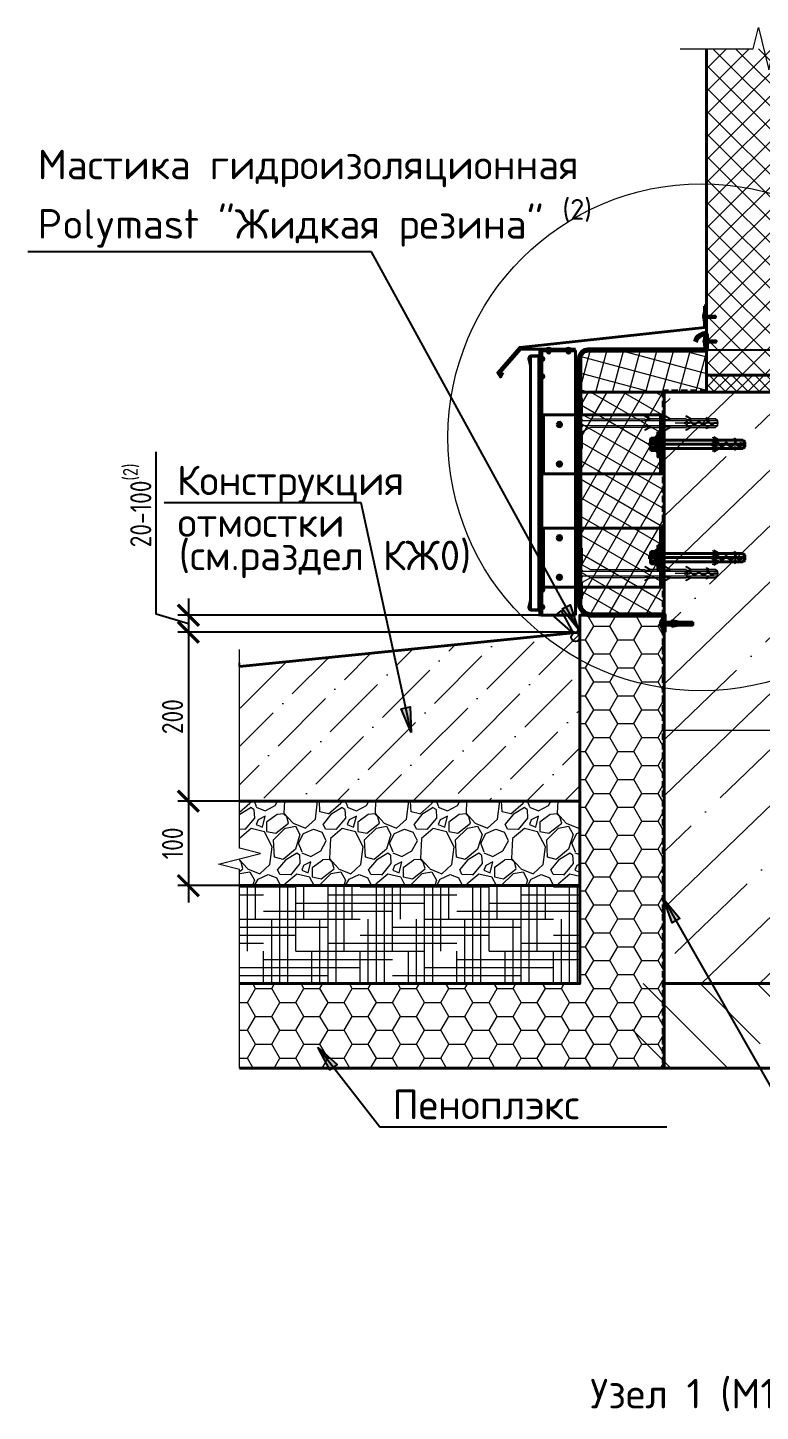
# Model space of a CAD drawing. Header units: millimetres. Extents: x -3689 to 2955806, y -724709 to -635850.
# Drawn here: x 2944781 to 2945648, y -714308 to -712671 of the extents above; entities that cross this region are included whole.
import ezdxf

# ---------------------------------------------------------------- set-up
doc = ezdxf.new("R2010")
doc.units = ezdxf.units.MM
doc.set_wipeout_variables(frame=1)
doc.header["$PDMODE"] = 35
doc.linetypes.add('DASHED2', pattern=[0.375, 0.25, -0.125])
for name, color, linetype, lineweight in [('_PP_Hatch', 9, 'Continuous', 9), ('_PP_Primary Line Continuous', 3, 'Continuous', 40), ('_Выноска', 7, 'Continuous', 15), ('K_Dim', 165, 'Continuous', 13), ('гидроветрозащита', 10, 'Continuous', 70), ('Гидроизоляция монолита', 30, 'DASHED2', 50), ('Стены сечение', 7, 'Continuous', 40), ('Штрих Железобетон', 7, 'Continuous', 15), ('Штрих Мин. Вата', 40, 'Continuous', 15)]:
    doc.layers.add(name, color=color, linetype=linetype, lineweight=lineweight)
doc.layers.add('S-METL', color=14, linetype='Continuous')
doc.layers.add('S-WALL-PATT', color=181, linetype='Continuous')
doc.styles.add('GOST 2.304', font='CS_Gost2304.shx')
doc.styles.add('PDF ISOCPEUR', font='isocpeur.ttf')
doc.linetypes.add('зигзаг', pattern='A,0.00254,-5.08,[131,ltypeshp.shx,S=5.08,R=0,X=-5.08,Y=0],-10.16,[131,ltypeshp.shx,S=5.08,R=180,X=5.08,Y=0],-5.08', length=20.32254)
doc.dimstyles.new('SPDS', dxfattribs={"dimscale": 100, "dimtxt": 2.5, "dimasz": 2.5, "dimexe": 1.25, "dimexo": 0.625, "dimtad": 1, "dimdec": 0, "dimrnd": 0.001, "dimtxsty": 'GOST 2.304', "dimblk": 'ARCHTICK', "dimblk1": 'ARCHTICK', "dimblk2": 'ARCHTICK', "dimcen": 2.5, "dimdle": 2, "dimadec": 0, "dimazin": 2, "dimtfac": 0.75, "dimtdec": 4, "dimtmove": 1, "dimatfit": 3, "dimfxl": 1, "dimtolj": 1, "dimarcsym": 0})

# ---------------------------------------------------------------- blocks, each defined once
blk = doc.blocks.new('анкер')
at = {"color": 9, "ltscale": 10}
blk.add_line((10.1, 0), (-105.7, 0), dxfattribs=at)
at = {"color": 9, "ltscale": 5}
for p, q in [((-103, 6.2), (-102.4, 7.4)), ((-103, -6.2), (-103, 6.2)), ((-97.3, 7.4), (-102.4, 7.4)), ((-97.3, 3.7), (-102.4, 3.7)), ((-96.6, 8.7), (-97.3, 7.4)), ((-96.6, 8.7), (-96.6, -8.7)), ((-103, -6.2), (-102.4, -7.4)), ((-97.3, -3.7), (-102.4, -3.7)), ((-97.3, -7.4), (-102.4, -7.4)), ((-96.6, -8.7), (-97.3, -7.4))]:
    blk.add_line(p, q, dxfattribs=at)
at = {"color": 9}
for p, q in [((-96.1, 8.7), (-96.6, 8.7)), ((-96.1, -8.7), (-96.6, -8.7))]:
    blk.add_line(p, q, dxfattribs=at)
at = {"color": 9, "ltscale": 3}
blk.add_line((-96.1, 8.7), (-96.1, -8.7), dxfattribs=at)
at = {"color": 9, "ltscale": 7}
for p, q in [((-94.3, 4.9), (-28.6, 4.9)), ((-22.3, 4.9), (-28.4, 8.4)), ((-28.4, 8.4), (-28.4, 7.5)), ((-22.5, 4.1), (-28.4, 7.5)), ((-22.3, 4.9), (-4.3, 4.9)), ((-22.3, 4.9), (-4.3, 4.9)), ((-1.2, 4.9), (-4.3, 6.7)), ((-4.3, 6.7), (-4.3, 6.2)), ((-1.2, 4.1), (-4.3, 6.2)), ((-4.3, 4.9), (-4.3, 4.1)), ((-4.3, 4.1), (-1.2, 4.1)), ((-1.2, 4.9), (6.3, 4.9)), ((8.6, 3), (6.3, 4.9)), ((8.2, -0.5), (8.2, 0.5)), ((8.6, -3), (8.6, 3)), ((-94.3, -4.9), (-28.6, -4.9)), ((-22.5, -4.1), (-28.4, -7.5)), ((-22.3, -4.9), (-28.4, -8.4)), ((-28.4, -8.4), (-28.4, -7.5)), ((-24.9, -0.5), (-25.9, -0.5)), ((-22.3, -4.9), (-4.3, -4.9)), ((-4.3, -4.9), (-4.3, -4.1)), ((-4.3, -4.1), (-1.2, -4.1)), ((-1.2, -4.1), (-4.3, -6.2)), ((-1.2, -4.9), (-4.3, -6.7)), ((-4.3, -6.7), (-4.3, -6.2)), ((-1.2, -4.9), (6.3, -4.9)), ((8.6, -3), (6.3, -4.9))]:
    blk.add_line(p, q, dxfattribs=at)
blk.add_lwpolyline([(-96.1, -8.9), (-94.3, -8.9), (-94.3, 8.9), (-96.1, 8.9)], close=True, dxfattribs=at)
at = {"color": 9, "ltscale": 5}
blk.add_lwpolyline([(-94.3, 14.9), (-91.4, 14.9), (-91.4, -14.9), (-94.3, -14.9)], close=True, dxfattribs=at)
at = {"color": 9, "ltscale": 7}
for points in [[(-29.4, 0.5), (-30.2, 0.5)], [(-28.6, 4.9), (-28.6, 4.1), (-22.5, 4.1)], [(8.2, 0.5), (4.6, 0.5), (2.2, -1.7), (-2.5, 1.9), (-7.9, -1.7), (-13.6, 1.9), (-18.9, -1.7), (-23.3, 1.9), (-24.9, 0.5), (-26.4, 0.5)], [(8.2, -0.5), (4.6, -0.5), (2.2, -2.6), (-2.5, 1), (-7.9, -2.6), (-13.6, 1), (-18.9, -2.6), (-23.3, 0.9), (-24.9, -0.5), (-26.4, -0.5)], [(-29.4, -0.5), (-30.2, -0.5)], [(-28.6, -4.9), (-28.6, -4.1), (-22.5, -4.1)]]:
    blk.add_lwpolyline(points, dxfattribs=at)
for centre, radius, start, end in [((-30.2, 0), 0.471, 90, 270), ((-27.9, 0), 1.57, 17.4576, 162.5424), ((-27.9, 0), 1.57, 197.4576, 342.5424)]:
    blk.add_arc(centre, radius, start, end, dxfattribs=at)
at = {"color": 9, "ltscale": 5}
for points in [[(-102.4, 7.4), (-103.4, 5.6), (-102.4, 3.7)], [(-102.4, 3.7), (-103.4, 0), (-102.4, -3.7)], [(-97.3, 3.7), (-98.4, 5.6), (-97.3, 7.4)], [(-97.3, -3.7), (-98.4, 0), (-97.3, 3.7)], [(-102.4, -3.7), (-103.4, -5.6), (-102.4, -7.4)], [(-97.3, -7.4), (-98.4, -5.6), (-97.3, -3.7)]]:
    blk.add_rational_spline(points, [1.31624349047, 1.51986706708, 1.31624349047], degree=2, dxfattribs=at)
blk = doc.blocks.new('4.2x16')
at = {"lineweight": 0}
for p, q in [((-1.2, 5.3), (-1.2, -5.3)), ((14.9, 1.6), (16, 0))]:
    blk.add_line(p, q, dxfattribs=at)
for points in [[(-1.2, 3.6, 0.114819), (-2.1, 0.2), (-1.6, 0.2), (-1.6, -0.2), (-2.1, -0.2, 0.114819), (-1.2, -3.6)], [(0, -5.3), (0, 5.3, 0.414214), (-0.2, 5.5), (-1, 5.5, 0.414214), (-1.2, 5.3, 0.209763), (-1.2, 3.8)], [(0, 3.1, 0.414214), (1.5, 1.6), (3.3, 1.6), (3.6, 2.1)], [(14.2, -0.8, 0.131652), (14.9, -1.6), (16, 0), (14.2, -0.8), (9.9, 1.6), (14.9, 1.6), (14.7, 1.3), (15.7, -0.1)], [(-1.2, -3.8, 0.209763), (-1.2, -5.3, 0.414214), (-1, -5.5), (-0.2, -5.5, 0.414214), (0, -5.3)], [(5.1, -1.6), (1.5, -1.6, 0.414214), (0, -3.1)]]:
    blk.add_lwpolyline(points, format="xyb", dxfattribs=at)
for points in [[(0, -1.6), (0, -1.6), (0, 1.6)], [(3.6, 2.1), (5.4, -2.1)], [(3.9, 1.6), (5.3, 1.6)], [(5.6, 2.1), (7.4, -2.1)], [(5.9, 1.6), (7.3, 1.6)], [(7.6, 2.1), (9.4, -2.1)], [(7.9, 1.6), (9.3, 1.6)], [(14.7, 1.3), (11, 1.3), (14.6, -0.7)], [(7.1, -1.6), (5.7, -1.6)], [(9.1, -1.6), (7.7, -1.6)], [(11.1, -1.6), (9.7, -1.6)], [(11.7, -1.6), (11.4, -2.1)], [(14.9, -1.6), (11.7, -1.6)]]:
    blk.add_lwpolyline(points, dxfattribs=at)
for points in [[(3.6, 2.1), (5.7, -1.6), (5.4, -2.1), (3.3, 1.6)], [(5.3, 1.6), (5.6, 2.1), (7.7, -1.6), (7.4, -2.1)], [(7.3, 1.6), (7.6, 2.1), (9.7, -1.6), (9.4, -2.1)], [(9.6, 2.1), (11.4, -2.1), (9.3, 1.6), (9.6, 2.1), (11.7, -1.6)]]:
    blk.add_lwpolyline(points, close=True, dxfattribs=at)
blk = doc.blocks.new('*U385')
blk.add_blockref('4.2x16', (0, 0))
blk = doc.blocks.new('перфолента')
at = {"layer": '_PP_Primary Line Continuous', "color": 116, "true_color": 0x136734}
for points in [[(-3.3, -10.6), (-1.3, -10.6), (-1.3, 3.4), (-3.3, 3.4), (-3.3, -10.6)], [(-3.3, 3.4), (-1.3, -10.6), (-1.3, 3.4), (-3.3, -10.6)]]:
    blk.add_lwpolyline(points, dxfattribs=at)
blk = doc.blocks.new('шуруп 4х40')
at = {"color": 0}
for p, q in [((-3.2, -2.9), (-3.2, 2.9)), ((-1.1, 5.3), (0, 5.3)), ((0, -5.3), (0, 5.3)), ((0, 1.9), (0.1, 2)), ((0.8, -1.7), (0, 1.1)), ((1.1, -2), (0.1, 2)), ((0.1, 2), (0.4, 1.7)), ((1.4, -1.7), (0.4, 1.7)), ((2.3, 1.7), (0.4, 1.7)), ((2.3, 1.7), (2.5, 2)), ((3.2, -1.7), (2.3, 1.7)), ((3.5, -2), (2.5, 2)), ((2.5, 2), (2.8, 1.7)), ((3.8, -1.7), (2.8, 1.7)), ((2.8, 1.7), (4.7, 1.7)), ((4.7, 1.7), (4.9, 2)), ((5.6, -1.7), (4.7, 1.7)), ((5.9, -2), (4.9, 2)), ((4.9, 2), (5.2, 1.7)), ((6.2, -1.7), (5.2, 1.7)), ((5.2, 1.7), (7.1, 1.7)), ((7.1, 1.7), (7.3, 2)), ((8.1, -1.7), (7.1, 1.7)), ((8.4, -2), (7.3, 2)), ((7.3, 2), (7.7, 1.7)), ((8.6, -1.7), (7.7, 1.7)), ((9.5, 1.7), (7.7, 1.7)), ((9.5, 1.7), (9.8, 2)), ((10.5, -1.7), (9.5, 1.7)), ((10.8, -2), (9.8, 2)), ((9.8, 2), (10.1, 1.7)), ((11.1, -1.7), (10.1, 1.7)), ((12, 1.7), (10.1, 1.7)), ((12, 1.7), (12.2, 2)), ((12.9, -1.7), (12, 1.7)), ((13.2, -2), (12.2, 2)), ((12.2, 2), (12.5, 1.7)), ((13.5, -1.7), (12.5, 1.7)), ((12.5, 1.7), (14.4, 1.7)), ((14.4, 1.7), (14.6, 2)), ((15.3, -1.7), (14.4, 1.7)), ((15.6, -2), (14.6, 2)), ((14.6, 2), (14.9, 1.7)), ((15.9, -1.7), (14.9, 1.7)), ((14.9, 1.7), (16.8, 1.7)), ((16.8, 1.7), (17.1, 2)), ((17.8, -1.7), (16.8, 1.7)), ((18.1, -2), (17.1, 2)), ((17.1, 2), (17.4, 1.7)), ((18.3, -1.7), (17.4, 1.7)), ((19.2, 1.7), (17.4, 1.7)), ((19.2, 1.7), (19.5, 2)), ((20.2, -1.7), (19.2, 1.7)), ((20.5, -2), (19.5, 2)), ((19.5, 2), (19.8, 1.7)), ((20.7, -1.7), (19.8, 1.7)), ((21.6, 1.7), (19.8, 1.7)), ((21.6, 1.7), (21.9, 2)), ((22.6, -1.7), (21.6, 1.7)), ((22.9, -2), (21.9, 2)), ((21.9, 2), (22.2, 1.7)), ((23.2, -1.7), (22.2, 1.7)), ((24, 1.7), (22.2, 1.7)), ((24, 1.7), (24.3, 2)), ((25, -1.7), (24, 1.7)), ((25.3, -2), (24.3, 2)), ((24.3, 2), (24.6, 1.7)), ((25.6, -1.7), (24.6, 1.7)), ((26.5, 1.7), (24.6, 1.7)), ((26.5, 1.7), (26.7, 2)), ((27.4, -1.7), (26.5, 1.7)), ((27.7, -2), (26.7, 2)), ((26.7, 2), (27, 1.7)), ((28, -1.7), (27, 1.7)), ((28.9, 1.7), (27, 1.7)), ((28.9, 1.7), (29.1, 2)), ((29.8, -1.7), (28.9, 1.7)), ((30.1, -2), (29.1, 2)), ((29.1, 2), (29.4, 1.7)), ((30.4, -1.7), (29.4, 1.7)), ((29.4, 1.7), (31.3, 1.7)), ((31.3, 1.7), (31.5, 2)), ((32.2, -1.7), (31.3, 1.7)), ((32.5, -2), (31.5, 2)), ((31.5, 2), (31.8, 1.7)), ((32.8, -1.7), (31.8, 1.7)), ((31.8, 1.7), (33.8, 1.7)), ((33.8, 1.7), (34, 2)), ((34.7, -1.7), (33.8, 1.7)), ((35, -2), (34, 2)), ((34, 2), (34.3, 1.7)), ((35.3, -1.7), (34.3, 1.7)), ((34.3, 1.7), (35.7, 1.7)), ((36.2, 1.5), (35.7, 1.7)), ((36.5, 1.7), (36.2, 1.5)), ((36.9, -1.2), (36.2, 1.5)), ((37.2, -1.4), (36.5, 1.7)), ((36.9, 1.2), (36.5, 1.7)), ((37.4, -1), (36.9, 1.2)), ((40, 0), (36.9, 1.2)), ((37.4, -1), (40, 0)), ((-1.1, -5.3), (0, -5.3)), ((0, -1.7), (0.8, -1.7)), ((0.8, -1.7), (1.1, -2)), ((1.4, -1.7), (1.1, -2)), ((1.4, -1.7), (3.2, -1.7)), ((3.2, -1.7), (3.5, -2)), ((3.8, -1.7), (3.5, -2)), ((3.8, -1.7), (5.6, -1.7)), ((5.6, -1.7), (5.9, -2)), ((6.2, -1.7), (5.9, -2)), ((6.2, -1.7), (8.1, -1.7)), ((8.1, -1.7), (8.4, -2)), ((8.6, -1.7), (8.4, -2)), ((8.6, -1.7), (10.5, -1.7)), ((10.5, -1.7), (10.8, -2)), ((11.1, -1.7), (10.8, -2)), ((11.1, -1.7), (12.9, -1.7)), ((12.9, -1.7), (13.2, -2)), ((13.5, -1.7), (13.2, -2)), ((13.5, -1.7), (15.3, -1.7)), ((15.3, -1.7), (15.6, -2)), ((15.9, -1.7), (15.6, -2)), ((15.9, -1.7), (17.8, -1.7)), ((17.8, -1.7), (18.1, -2)), ((18.3, -1.7), (18.1, -2)), ((18.3, -1.7), (20.2, -1.7)), ((20.2, -1.7), (20.5, -2)), ((20.7, -1.7), (20.5, -2)), ((20.7, -1.7), (22.6, -1.7)), ((22.6, -1.7), (22.9, -2)), ((23.2, -1.7), (22.9, -2)), ((23.2, -1.7), (25, -1.7)), ((25, -1.7), (25.3, -2)), ((25.6, -1.7), (25.3, -2)), ((25.6, -1.7), (27.4, -1.7)), ((27.4, -1.7), (27.7, -2)), ((28, -1.7), (27.7, -2)), ((28, -1.7), (29.8, -1.7)), ((29.8, -1.7), (30.1, -2)), ((30.4, -1.7), (30.1, -2)), ((30.4, -1.7), (32.2, -1.7)), ((32.2, -1.7), (32.5, -2)), ((32.8, -1.7), (32.5, -2)), ((32.8, -1.7), (34.7, -1.7)), ((34.7, -1.7), (35, -2)), ((35.3, -1.7), (35, -2)), ((35.3, -1.7), (35.7, -1.7)), ((35.7, -1.7), (36.9, -1.2)), ((36.9, -1.2), (37.2, -1.4)), ((37.2, -1.4), (37.4, -1))]:
    blk.add_line(p, q, dxfattribs=at)
for centre, start, end in [((1.8, 0.6), 122.3235, 155.8642), ((1.8, -0.6), 204.1358, 237.6765)]:
    blk.add_arc(centre, 5.56, start, end, dxfattribs=at)
blk = doc.blocks.new('дюбель 6х40')
for p, q in [((0, 3), (12, 3)), ((0, -3), (0, 3)), ((12, 3.6), (12.1, 4.5)), ((21, 2.1), (12, 3.6)), ((12, 3), (12, 2.1)), ((12, 2.1), (21, 2.1)), ((12, 0.3), (40, 0.3)), ((12, -0.3), (12, 0.3)), ((21, 3), (12.1, 4.5)), ((21, 3), (38.6, 3)), ((24, 1.2), (24, 3)), ((24, 1.2), (27.6, 1.2)), ((27.6, 1.2), (27.6, 3)), ((30, 1.2), (30, 3)), ((30, 1.2), (33.6, 1.2)), ((33.6, 1.2), (33.6, 3)), ((38.6, 3), (38.6, 0.3)), ((40, 1.8), (38.6, 3)), ((40, 1.8), (40, 0.3)), ((12, -3), (0, -3)), ((12, -0.3), (40, -0.3)), ((21, -2.1), (12, -3.6)), ((12, -2.1), (21, -2.1)), ((12, -3), (12, -2.1)), ((12, -3.6), (12.1, -4.5)), ((21, -3), (12.1, -4.5)), ((38.6, -3), (21, -3)), ((24, -1.2), (27.6, -1.2)), ((24, -1.2), (24, -3)), ((27.6, -1.2), (27.6, -3)), ((30, -1.2), (33.6, -1.2)), ((30, -1.2), (30, -3)), ((33.6, -1.2), (33.6, -3)), ((38.6, -0.3), (38.6, -3)), ((40, -1.8), (38.6, -3)), ((40, -0.3), (40, -1.8))]:
    blk.add_line(p, q)
blk = doc.blocks.new('*U410')
for name in ['шуруп 4х40', 'дюбель 6х40']:
    blk.add_blockref(name, (0, 0))
blk = doc.blocks.new('кляммер')
at = {"layer": '_PP_Primary Line Continuous', "color": 6}
blk.add_lwpolyline([(0, 38), (0, 24.6), (-1, 24.6), (-1, 14.6), (0, 14.6), (0, 0)], dxfattribs=at)
blk.add_lwpolyline([(0, 0), (0, 6, 0.414214), (-1, 7), (-10.2, 7, -0.485847), (-13.1, 10.7), (-11.6, 16.8, 0.144281), (-11.7, 18), (-11.9, 18.6)], format="xyb", dxfattribs=at)
blk = doc.blocks.new('заклнпка')
at = {"layer": '_PP_Primary Line Continuous', "color": 116, "true_color": 0x136734}
blk.add_lwpolyline([(-0.3, -2.4), (0, -2.4), (0, -1.4), (2, -1.4, 1.795088), (2, 1.6), (0, 1.6), (0, 2.6), (-0.3, 2.6, 0.29532)], format="xyb", close=True, dxfattribs=at)
blk = doc.blocks.new('ваыаы')
at = {"layer": '_PP_Primary Line Continuous', "color": 159, "true_color": 0x22346e}
blk.add_lwpolyline([(-141.4, 35), (0, 35), (0, -35), (-141.4, -35)], close=True, dxfattribs=at)
blk.add_lwpolyline([(0, -35), (-3, -35), (-3, 35), (0, 35), (-3, -35), (0, -35), (-3, 35)], dxfattribs=at)
blk = doc.blocks.new('_ARCHTICK')
at = {"color": 0, "linetype": 'ByBlock', "const_width": 0.15}
blk.add_lwpolyline([(-0.5, -0.5), (0.5, 0.5)], dxfattribs=at)
blk = doc.blocks.new('*D436')
at = {"layer": '_Выноска', "color": 0, "lineweight": -2, "transparency": 16777216}
for p, q in [((2945992.5, -712965.8), (2945992.5, -713052)), ((2945992.5, -713032), (2945992.5, -713122)), ((2945539.6, -713052), (2946005, -713052)), ((2945539.6, -713102), (2946005, -713102))]:
    blk.add_line(p, q, dxfattribs=at)
at = {"layer": 'Defpoints', "color": 0, "transparency": 16777216}
for p in [(2945533.3, -713052), (2945533.3, -713102), (2945992.5, -713102)]:
    blk.add_point(p, dxfattribs=at)
at = {"layer": '_Выноска', "color": 0, "lineweight": -2, "transparency": 16777216, "xscale": 25, "yscale": 25, "zscale": 25}
for p, rotation in [((2945992.5, -713052), 90), ((2945992.5, -713102), 270)]:
    blk.add_blockref('_ARCHTICK', p, dxfattribs=dict(at, rotation=rotation))
at = {"layer": '_Выноска', "color": 0, "transparency": 16777216, "insert": (2945973.7, -712992.2), "char_height": 25, "attachment_point": 5, "rotation": 90, "style": 'GOST 2.304'}
blk.add_mtext('\\A1;50', dxfattribs=at)
blk = doc.blocks.new('*D438')
at = {"layer": '_Выноска', "color": 0, "lineweight": -2, "transparency": 16777216}
for p, q in [((2944971.2, -713366), (2944971.2, -713606)), ((2945428.1, -713386), (2944958.7, -713386)), ((2945428.1, -713586), (2944958.7, -713586))]:
    blk.add_line(p, q, dxfattribs=at)
at = {"layer": 'Defpoints', "color": 0, "transparency": 16777216}
for p in [(2945434.3, -713386), (2944971.2, -713586), (2945434.3, -713586)]:
    blk.add_point(p, dxfattribs=at)
at = {"layer": '_Выноска', "color": 0, "lineweight": -2, "transparency": 16777216, "xscale": 25, "yscale": 25, "zscale": 25}
for p, rotation in [((2944971.2, -713386), 90), ((2944971.2, -713586), 270)]:
    blk.add_blockref('_ARCHTICK', p, dxfattribs=dict(at, rotation=rotation))
at = {"layer": '_Выноска', "color": 0, "transparency": 16777216, "insert": (2944952.5, -713486), "char_height": 25, "attachment_point": 5, "rotation": 90, "style": 'GOST 2.304'}
blk.add_mtext('\\A1;200', dxfattribs=at)
blk = doc.blocks.new('*D439')
at = {"layer": '_Выноска', "color": 0, "lineweight": -2, "transparency": 16777216}
for p, q in [((2944971.2, -713566), (2944971.2, -713706)), ((2945428.1, -713586), (2944958.7, -713586)), ((2945428.1, -713686), (2944958.7, -713686))]:
    blk.add_line(p, q, dxfattribs=at)
at = {"layer": 'Defpoints', "color": 0, "transparency": 16777216}
for p in [(2945434.3, -713586), (2944971.2, -713686), (2945434.3, -713686)]:
    blk.add_point(p, dxfattribs=at)
at = {"layer": '_Выноска', "color": 0, "lineweight": -2, "transparency": 16777216, "xscale": 25, "yscale": 25, "zscale": 25}
for p, rotation in [((2944971.2, -713586), 90), ((2944971.2, -713686), 270)]:
    blk.add_blockref('_ARCHTICK', p, dxfattribs=dict(at, rotation=rotation))
at = {"layer": '_Выноска', "color": 0, "transparency": 16777216, "insert": (2944952.5, -713636), "char_height": 25, "attachment_point": 5, "rotation": 90, "style": 'GOST 2.304'}
blk.add_mtext('\\A1;100', dxfattribs=at)
blk = doc.blocks.new('*D440')
at = {"layer": '_Выноска', "color": 0, "lineweight": -2, "transparency": 16777216}
for p, q in [((2944933.1, -713364.6), (2944933.1, -713172.7)), ((2944971.2, -713346), (2944971.2, -713406)), ((2944971.2, -713376), (2944933.1, -713364.6)), ((2945428.1, -713366), (2944958.7, -713366)), ((2945428.1, -713386), (2944958.7, -713386))]:
    blk.add_line(p, q, dxfattribs=at)
at = {"layer": 'Defpoints', "color": 0, "transparency": 16777216}
for p in [(2945434.3, -713366), (2944971.2, -713386), (2945434.3, -713386)]:
    blk.add_point(p, dxfattribs=at)
at = {"layer": '_Выноска', "color": 0, "lineweight": -2, "transparency": 16777216, "xscale": 25, "yscale": 25, "zscale": 25}
for p, rotation in [((2944971.2, -713366), 90), ((2944971.2, -713386), 270)]:
    blk.add_blockref('_ARCHTICK', p, dxfattribs=dict(at, rotation=rotation))
at = {"layer": '_Выноска', "color": 0, "transparency": 16777216, "insert": (2944910.6, -713236), "char_height": 25, "width": 244.624, "attachment_point": 5, "rotation": 90, "style": 'GOST 2.304'}
blk.add_mtext('\\A1;20-100{\\H0.7x;\\S(2)^ ;}', dxfattribs=at)
blk = doc.blocks.new('заккккккл')
at = {"layer": '_PP_Primary Line Continuous', "color": 7}
for radius in [2.61, 0.21]:
    blk.add_circle((0, 0), radius, dxfattribs=at)
blk = doc.blocks.new('Паршют')
at = {"color": 1}
for p, q in [((164.4, 0), (113, 0)), ((162.6, -0.5), (162.6, 0.5)), ((163, -3), (163, 3)), ((83.3, -4.2), (77.4, -7.6)), ((83.5, -5), (77.4, -8.5)), ((77.4, -8.5), (77.4, -7.6)), ((113, -5), (125.8, -5)), ((131.8, -4.2), (125.9, -7.6)), ((132, -5), (125.9, -8.5)), ((125.9, -8.5), (125.9, -7.6)), ((129.4, -0.5), (128.5, -0.5)), ((132, -5), (150, -5)), ((150, -5), (150, -4.2)), ((150, -4.2), (153.2, -4.2)), ((153.2, -4.2), (150.1, -6.3)), ((153.2, -5), (150.1, -6.8)), ((150.1, -6.8), (150.1, -6.3)), ((153.2, -5), (160.6, -5)), ((163, -3), (160.6, -5))]:
    blk.add_line(p, q, dxfattribs=at)
at = {"color": 9, "ltscale": 7}
for p, q in [((83.5, -5), (101.5, -5)), ((107.6, -4.2), (101.7, -7.6)), ((107.8, -5), (101.7, -8.5)), ((101.7, -8.5), (101.7, -7.6)), ((107.8, -5), (125.8, -5))]:
    blk.add_line(p, q, dxfattribs=at)
at = {"color": 1}
for points in [[(77.4, 7.6), (77.4, 8.5), (83.5, 5), (101.5, 5), (101.5, 4.2), (107.6, 4.2), (101.7, 7.6), (101.7, 8.5), (107.8, 5), (125.8, 5), (125.8, 4.2), (131.8, 4.2), (125.9, 7.6), (125.9, 8.5), (132, 5), (150, 5), (150, 4.2), (153.2, 4.2), (150.1, 6.3), (150.1, 6.8), (153.2, 5), (160.6, 5), (162.9, 3), (162.9, -3), (160.6, -5), (153.2, -5), (150.1, -6.8), (150.1, -6.3), (153.2, -4.2), (150, -4.2), (150, -5), (132, -5), (125.9, -8.5), (125.9, -7.6), (131.8, -4.2), (125.8, -4.2), (125.8, -5), (107.8, -5), (101.7, -8.5), (101.7, -7.6), (107.6, -4.2), (101.5, -4.2), (101.5, -5), (83.5, -5), (77.4, -8.5), (77.4, -7.6), (83.3, -4.2), (77.2, -4.2), (77.2, -5), (12.7, -5), (3, -10.4), (3, -30), (0, -30), (0, 30), (3, 30), (3, 10.4), (12.7, 5), (77.2, 5), (77.2, 4.2), (83.3, 4.2), (77.4, 7.6)], [(162.9, -3), (3.4, -3), (0.6, -6.7), (0.6, -6.7), (0, -6.7), (0, 6.7), (0.6, 6.7), (0.6, 6.7), (3.4, 3), (162.9, 3)], [(113, 5), (125.8, 5), (125.8, 4.2), (131.8, 4.2), (125.9, 7.6)], [(125, 0.5), (124.1, 0.5)], [(132, 5), (125.9, 8.5), (125.9, 7.6)], [(162.6, 0.5), (158.9, 0.5), (156.6, -1.7), (151.9, 1.9), (146.5, -1.7), (140.8, 1.9), (135.5, -1.7), (131.1, 1.9), (129.4, 0.5), (128, 0.5)], [(162.6, -0.5), (158.9, -0.5), (156.6, -2.6), (151.9, 1), (146.5, -2.6), (140.8, 1), (135.5, -2.6), (131.1, 0.9), (129.4, -0.5), (128, -0.5)], [(150, 5), (132, 5), (150, 5), (150, 4.2), (153.2, 4.2), (150.1, 6.3)], [(163, 3), (160.6, 5), (153.2, 5), (150.1, 6.8), (150.1, 6.3)], [(77.2, -5), (77.2, -4.2), (83.3, -4.2)], [(125, -0.5), (124.1, -0.5)], [(125.8, -5), (125.8, -4.2), (131.8, -4.2)]]:
    blk.add_lwpolyline(points, dxfattribs=at)
at = {"color": 9, "ltscale": 7}
for points in [[(83.5, 5), (101.5, 5), (83.5, 5), (77.4, 8.5), (77.4, 7.6)], [(101.5, 5), (101.5, 4.2), (107.6, 4.2), (101.7, 7.6)], [(107.8, 5), (125.8, 5), (107.8, 5), (101.7, 8.5), (101.7, 7.6)], [(101.5, -5), (101.5, -4.2), (107.6, -4.2)]]:
    blk.add_lwpolyline(points, dxfattribs=at)
at = {"color": 1}
for centre, radius, start, end in [((124.1, 0), 0.471, 90, 270), ((126.5, 0), 1.57, 17.4576, 162.5424), ((126.5, 0), 1.57, 197.4576, 342.5424)]:
    blk.add_arc(centre, radius, start, end, dxfattribs=at)

msp = doc.modelspace()

# ---------------------------------------------------------------- hatches: boundary and pattern name
for points in [[(2945234.8, -713504.9), (2945223.2, -713476.7), (2945233.5, -713474.5)], [(2945533.3, -713701.5), (2945552.8, -713725), (2945543.6, -713730.2)], [(2945124.5, -713877), (2945147.1, -713897.5), (2945138.7, -713903.9)]]:
    msp.add_hatch(color=256).paths.add_polyline_path(points, flags=0)
at = {"layer": '_PP_Hatch', "ltscale": 10}
h = msp.add_hatch(dxfattribs=at)
h.set_pattern_fill('ANSI35', color=256, scale=15, angle=359)
h.set_pattern_definition([(44, (2878228.7, -726670.135), (-66.16621, 68.51712), []), (44, (2878296.045, -726671.31), (-66.16621, 68.51712), [119.0625, -23.8125, 0, -23.8125])])
h.paths.add_polyline_path([(2945734.3, -713502), (2945734.3, -713102), (2945534.3, -713102), (2945534.3, -713502), (2945534.3, -713802), (2945734.3, -713802)])
h.paths.add_polyline_path([(2946190.9, -713802), (2946190.9, -713502), (2945734.3, -713502), (2945734.3, -713802)])
at = {"layer": '_PP_Hatch', "ltscale": 20}
h = msp.add_hatch(dxfattribs=at)
h.set_pattern_fill('ANSI36', color=256, scale=10)
h.set_pattern_definition([(45, (2914796.977, -739894.772), (16.83798, 61.73926), [79.375, -15.875, 0, -15.875])])
h.paths.add_polyline_path([(2945031.7, -713586), (2945434.3, -713586), (2945434.3, -713478.4), (2945434.1, -713446.3), (2945434.1, -713386.1), (2945031.2, -713426.7)])
h = msp.add_hatch(dxfattribs=at)
h.set_pattern_fill('GRAVEL', color=256, scale=3, angle=45)
h.set_pattern_definition([(273.0127875, (2926405.2727, -584603.965), (53.88153666, -915.98612435), [10.251643, -1014.91451]), (229.969741, (2926405.8115, -584614.2023), (592.696900665, 700.45998026), [17.59214, -1741.621467]), (177.510447, (2926394.4964, -584627.6727), (1131.51227128, -53.8815363), [12.404446, -1228.041684]), (312.273689, (2926386.953, -584662.157), (-1023.74919768, 1131.51227136), [16.020136, -1585.993123]), (337.8336542, (2926397.7293, -584674.0108), (-915.98612436, 377.17075705), [15.70901, -1555.194232]), (42.273689, (2926412.2773, -584679.9378), (-1131.51227136, -1023.74919768), [16.020136, -1585.993123]), (82.6942405, (2926424.1312, -584669.1615), (-161.64461011, -1239.275344717), [21.18581, -2097.39346]), (117.2553284, (2926426.8253, -584648.1477), (-808.22305076, 1562.564565135), [20.001586, -1980.1577]), (166.4295656, (2926417.6654, -584630.3668), (-1131.51227128, 269.40768353), [16.07439, -1591.36637]), (220.2363583, (2926402.04, -584626.595), (646.5784408, 538.81536716), [18.3514, -899.21811]), (267.3974378, (2926388.0306, -584638.449), (-53.881536683, -1239.27534471), [23.732338, -2349.503175]), (183.814075, (2926440.8345, -584609.353), (-700.45997745, -53.88153668), [8.100136, -801.916975]), (216.4692344, (2926432.7523, -584609.8918), (808.22305079, 592.69690413), [15.41046, -1525.63917]), (270, (2926420.36, -584619.05), (53.881537, -53.881537), [10.77628, -96.986793]), (248.1985905, (2926410.122, -584616.358), (161.6446102, 377.1707571), [5.80324, -574.51867]), (336.80141, (2926407.967, -584621.746), (-215.5261469, 107.7630734), [8.20697, -402.14259]), (75.963757, (2926415.51, -584624.979), (53.8815367, 269.4076836), [13.32959, -430.988945]), (206.565051, (2926418.743, -584612.047), (161.64461, 53.8815367), [9.638614, -231.326944]), (61.3895403, (2926376.7155, -584652.997), (377.17075708, 700.45997744), [13.50264, -1336.7648]), (115.346176, (2926383.181, -584641.143), (377.17075706, -808.2230509), [11.32797, -1121.46647]), (338.1985905, (2926407.967, -584601.271), (-377.1707571, 161.6446102), [11.606403, -568.715508]), (28.6104597, (2926418.743, -584605.5812), (-700.45997742, -377.17075713), [13.50264, -1336.7648]), (24.443955, (2926410.122, -584686.4036), (-377.1707571, -161.6446102), [13.021056, -638.03203]), (339.7751406, (2926421.976, -584681.0154), (-862.1045878, 323.2892199), [10.910164, -1080.1078]), (111.8014095, (2926462.387, -584654.613), (-161.6446102, 377.1707571), [11.606403, -568.715508]), (62.3540246, (2926458.0766, -584643.837), (-484.93383048, -915.98612438), [12.77348, -1264.57128]), (114.443955, (2926435.985, -584681.015), (161.6446102, -377.1707571), [6.51053, -644.542557]), (146.309932, (2926459.154, -584657.846), (-269.4076836, 161.6446102), [3.88544, -384.65985]), (210.963757, (2926455.921, -584655.691), (215.526147, 107.7630735), [15.70901, -298.471638]), (231.009006, (2926442.451, -584663.7733), (484.93383051, 592.69690402), [14.55801, -1441.240946]), (348.690068, (2926420.36, -584629.828), (-161.6446102, 53.8815367), [10.989716, -263.75329]), (38.1572266, (2926431.1358, -584631.9832), (1023.74919776, 808.22305095), [19.186703, -1899.48027]), (105.945396, (2926446.223, -584620.129), (161.64461017, -592.696904), [7.845247, -776.68177]), (135, (2926444.07, -584612.586), (-107.763073, 0), [4.572, -71.628]), (165.256437, (2926439.757, -584663.2345), (592.69690398, -161.64461022), [10.58601, -1048.018223]), (93.0127875, (2926429.5194, -584660.5404), (-53.88153666, 915.98612435), [20.503286, -1004.662866]), (45, (2926428.44, -584640.065), (0, 107.763073), [19.812, -56.388]), (10.3048465, (2926442.451, -584626.056), (915.98612426, 161.64461067), [12.048287, -1192.7795]), (299.054604, (2926454.305, -584623.901), (161.6446102, -269.4076836), [11.094872, -543.6495]), (252.6459754, (2926459.693, -584633.5996), (-484.93383065, -1562.56456503), [18.064353, -1788.373933]), (220.4260787, (2926454.305, -584650.8417), (-754.34151417, -646.57844072), [19.110884, -1891.975394])])
h.paths.add_polyline_path([(2945031.7, -713586), (2945031.7, -713686), (2945434.3, -713686), (2945434.3, -713586)])
at = {"layer": '_PP_Hatch', "ltscale": 10}
h = msp.add_hatch(dxfattribs=at)
h.set_pattern_fill('ANSI35', color=256, scale=15, angle=90)
h.set_pattern_definition([(135, (2878228.7, -726670.135), (-67.35192, -67.35192), []), (135, (2878228.7, -726602.78), (-67.35192, -67.35192), [119.0625, -23.8125, 0, -23.8125])])
h.paths.add_polyline_path([(2945734.3, -713802), (2945484.3, -713802), (2945484.3, -713902), (2945734.3, -713902)])
h.paths.add_polyline_path([(2946190.9, -713902), (2946190.9, -713802), (2945734.3, -713802), (2945734.3, -713902)])
at = {"layer": '_Выноска'}
h = msp.add_hatch(color=256, dxfattribs=at)
h.set_gradient(color2=(0, 0, 0))
edge = h.paths.add_edge_path()
edge.add_line((2945581.8, -713000.3), (2945581.8, -713025.3))
edge.add_line((2945581.8, -713025.3), (2945584.3, -713025.3))
edge.add_line((2945584.3, -713025.3), (2945584.3, -712998))
edge.add_line((2945584.3, -712998), (2945583.8, -712998))
edge.add_arc((2945583.8, -713000), 2, 90, 180)
edge.add_line((2945581.8, -713000), (2945581.8, -713000.3))
at = {"layer": 'S-WALL-PATT'}
h = msp.add_hatch(color=7, dxfattribs=at)
h.dxf.hatch_style = 1
edge = h.paths.add_edge_path()
edge.add_line((2945429.3, -713386.6), (2945434.3, -713392))
edge.add_line((2945434.3, -713392), (2945434.4, -713378.5))
edge.add_arc((2945414.9, -713371.8), 20.7, 314.3226, 341.0309, ccw=False)
at = {"layer": 'Штрих Железобетон'}
h = msp.add_hatch(dxfattribs=at)
h.set_pattern_fill('HOUND', color=256, scale=6)
h.set_pattern_definition([(0, (2914846.977, -739900.378), (38.1, 9.525), [152.4, -76.2]), (90, (2914846.977, -739900.378), (-9.525, -38.1), [152.4, -76.2])])
h.paths.add_polyline_path([(2945031.7, -713686), (2945031.7, -713802), (2945434.3, -713802), (2945434.3, -713686)])
at = {"layer": 'Штрих Мин. Вата'}
h = msp.add_hatch(dxfattribs=at)
h.set_pattern_fill('ANSI37', color=256, scale=6)
h.set_pattern_definition([(45, (2914846.977, -739900.378), (-13.470384, 13.470384), []), (135, (2914846.977, -739900.378), (-13.470384, -13.470384), [])])
h.paths.add_polyline_path([(2945584.3, -712695.6), (2945734.3, -712695.6), (2945734.3, -713082), (2945584.3, -713082)])
h = msp.add_hatch(dxfattribs=at)
h.set_pattern_fill('ANSI37', color=256, scale=6, angle=30)
h.set_pattern_definition([(75, (2914846.977, -743124.327), (-18.400887, 4.930503), []), (165, (2914846.977, -743124.327), (-4.930503, -18.400887), [])])
edge = h.paths.add_edge_path()
edge.add_line((2945584.3, -713102), (2945584.3, -713052))
edge.add_line((2945584.3, -713052), (2945444.3, -713052))
edge.add_arc((2945444.3, -713062), 10, 90, 180)
edge.add_line((2945434.3, -713062), (2945434.3, -713102))
edge.add_line((2945434.3, -713102), (2945584.3, -713102))
h = msp.add_hatch(dxfattribs=at)
h.set_pattern_fill('ANSI37', color=256, scale=3)
h.set_pattern_definition([(45, (2914846.977, -739900.378), (-6.735192, 6.735192), []), (135, (2914846.977, -739900.378), (-6.735192, -6.735192), [])])
h.paths.add_polyline_path([(2945584.3, -713082), (2945734.3, -713082), (2945734.3, -713102), (2945584.3, -713102)])
h = msp.add_hatch(dxfattribs=at)
h.set_pattern_fill('ANSI37', color=256, scale=6, angle=15)
h.set_pattern_definition([(60, (2914846.977, -743124.327), (-16.497784, 9.525), []), (150, (2914846.977, -743124.327), (-9.525, -16.497784), [])])
edge = h.paths.add_edge_path()
edge.add_line((2945534.3, -713366), (2945534.3, -713102))
edge.add_line((2945534.3, -713102), (2945434.3, -713102))
edge.add_line((2945434.3, -713102), (2945434.3, -713352))
edge.add_arc((2945449, -713351.6), 14.6, 181.5535, 259.3691)
edge.add_line((2945446.3, -713366), (2945534.3, -713366))
h = msp.add_hatch(dxfattribs=at)
h.set_pattern_fill('HONEY', color=256, scale=6)
h.set_pattern_definition([(0, (2914846.977, -743124.327), (28.575, 16.497784), [19.05, -38.1]), (120, (2914846.977, -743124.327), (-28.575, 16.497784), [19.05, -38.1]), (60, (2914846.977, -743124.327), (6e-08, 32.995568), [-38.1, 19.05])])
h.paths.add_polyline_path([(2945434.3, -713366), (2945434.3, -713802), (2945031.7, -713802), (2945031.7, -713902), (2945534.3, -713902), (2945534.3, -713366)])

# ---------------------------------------------------------------- linework, layer by layer
for points in [[(2945188.1, -712935.9), (2944781.1, -712935.9)], [(2945175.6, -713232.9), (2944942.7, -713232.9)], [(2945234.8, -713504.9), (2945175.6, -713232.9)], [(2945031.7, -713426.6), (2945031.7, -713422.4)], [(2945533.3, -713701.5), (2945720.1, -714029.1)], [(2945124.5, -713877), (2945197.8, -713971.5)], [(2945197.8, -713971.5), (2945537.3, -713971.5)]]:
    msp.add_lwpolyline(points)
for points in [[(2945426.9, -713387.7), (2945404.2, -713367.4), (2945412.5, -713360.8)], [(2945234.8, -713504.9), (2945223.2, -713476.7), (2945233.5, -713474.5)], [(2945533.3, -713701.5), (2945552.8, -713725), (2945543.6, -713730.2)], [(2945124.5, -713877), (2945147.1, -713897.5), (2945138.7, -713903.9)]]:
    msp.add_lwpolyline(points, close=True)
msp.add_circle((2945429.3, -713392), 5)
at = {"layer": '_PP_Hatch', "linetype": 'Continuous', "ltscale": 10}
for p, q in [((2945534.3, -713152), (2945534.3, -713102)), ((2945534.3, -713242), (2945534.3, -713192)), ((2945534.3, -713332), (2945534.3, -713282))]:
    msp.add_line(p, q, dxfattribs=at)
at = {"layer": '_PP_Hatch', "ltscale": 10}
msp.add_lwpolyline([(2945534.3, -713102), (2945534.3, -713502)], dxfattribs=at)
at = {"layer": '_PP_Primary Line Continuous', "ltscale": 10}
for points in [[(2945584.3, -712695.6), (2945584.3, -713082), (2945734.3, -713082), (2945734.3, -712695.6)], [(2945734.3, -713502), (2945734.3, -713102), (2945534.3, -713102), (2945534.3, -713502), (2945534.3, -713502), (2945534.3, -713802), (2946190.9, -713802)], [(2945031.7, -713802), (2945434.3, -713802), (2945434.3, -713366), (2945534.3, -713366), (2945534.3, -713902), (2945031.7, -713902)], [(2945031.7, -713902), (2946190.9, -713902)]]:
    msp.add_lwpolyline(points, dxfattribs=at)
at = {"layer": '_PP_Primary Line Continuous'}
for points in [[(2945581.8, -713000.3), (2945581.8, -713025.3), (2945363.4, -713049), (2945363.4, -713049), (2945337.3, -713079), (2945340.4, -713084.2), (2945343.2, -713078.7)], [(2945429.3, -713051), (2945364.3, -713051), (2945339.7, -713079.3), (2945340.3, -713080.1), (2945341.4, -713077.8)], [(2945428.3, -713052), (2945388.3, -713052), (2945388.3, -713092)], [(2945534.3, -713366), (2945434.3, -713366)], [(2945031.7, -713802), (2945434.3, -713802), (2945434.3, -713686), (2945031.7, -713686)]]:
    msp.add_lwpolyline(points, dxfattribs=at)
at = {"layer": '_PP_Primary Line Continuous', "color": 217, "true_color": 0x93278f}
msp.add_lwpolyline([(2945429.3, -713366), (2945389.3, -713366), (2945389.3, -713053), (2945429.3, -713053), (2945429.3, -713366)], dxfattribs=at)
at = {"layer": '_PP_Primary Line Continuous', "ltscale": 10}
msp.add_lwpolyline([(2945584.3, -713102), (2945584.3, -713052), (2945444.3, -713052, 0.414214), (2945434.3, -713062), (2945434.3, -713102), (2945584.3, -713102)], format="xyb", dxfattribs=at)
at = {"layer": '_PP_Primary Line Continuous'}
msp.add_lwpolyline([(2945386, -713059.5), (2945376, -713059.5), (2945376, -713359.5), (2945386, -713359.5)], close=True, dxfattribs=at)
at = {"layer": '_PP_Primary Line Continuous', "ltscale": 10}
msp.add_lwpolyline([(2945534.3, -713366), (2945534.3, -713102), (2945434.3, -713102), (2945434.3, -713352, 0.353214), (2945446.3, -713366)], format="xyb", close=True, dxfattribs=at)
at = {"layer": '_Выноска'}
for points in [[(2945553.2, -712695.6), (2945553.2, -712695.6), (2945639.5, -712695.6), (2945645.7, -712670.6), (2945658.2, -712720.6), (2945664.5, -712695.6), (2945747.3, -712695.6), (2945769.8, -712695.6)], [(2945031.7, -713902), (2945031.7, -713887), (2945031.7, -713666.8), (2945006.7, -713660.6), (2945056.7, -713648.1), (2945031.7, -713641.8), (2945031.7, -713421.6), (2945031.7, -713406.6)]]:
    msp.add_lwpolyline(points, dxfattribs=at)
msp.add_lwpolyline([(2945581.8, -713000.3), (2945581.8, -713000.3), (2945581.8, -713025.3), (2945584.3, -713025.3), (2945584.3, -712998), (2945583.8, -712998, 0.414214), (2945581.8, -713000), (2945581.8, -713000.3)], format="xyb", dxfattribs=at)
at = {"layer": '_Выноска', "linetype": 'зигзаг'}
msp.add_lwpolyline([(2945534.3, -713502), (2945734.3, -713502)], dxfattribs=at)
at = {"layer": '_Выноска'}
msp.add_circle((2945578.4, -713155.4), 300, dxfattribs=at)
at = {"layer": 'K_Dim'}
msp.add_lwpolyline([(2945584.3, -713082), (2945734.3, -713082), (2945734.3, -713102), (2945584.3, -713102)], close=True, dxfattribs=at)
at = {"layer": 'гидроветрозащита'}
msp.add_lwpolyline([(2945534.3, -713386), (2945534.3, -713366), (2945446.3, -713366, -0.353214), (2945434.3, -713352), (2945434.3, -713062, -0.414214), (2945444.3, -713052), (2945583.3, -713052, 0.414214), (2945584.3, -713051), (2945584.3, -713035, 0.49451), (2945582.1, -713033.1), (2945582.1, -713033.1, 0.314575), (2945570.9, -713042.4)], format="xyb", dxfattribs=at)
msp.add_lwpolyline([(2945534.3, -713386), (2945534.3, -713366), (2945446.3, -713366, -0.353214), (2945434.3, -713352), (2945434.3, -713062, -0.414214), (2945444.3, -713052), (2945583.3, -713052, 0.414214), (2945584.3, -713051), (2945584.3, -713035, 0.49451), (2945582.1, -713033.1), (2945582.1, -713033.1, 0.314575), (2945570.9, -713042.4)], format="xyb", dxfattribs=at)
at = {"layer": 'Гидроизоляция монолита', "ltscale": 30}
msp.add_lwpolyline([(2945584.3, -713101), (2945533.3, -713101), (2945533.3, -713902)], dxfattribs=at)
at = {"layer": 'Стены сечение', "ltscale": 100}
msp.add_line((2945434.3, -713386), (2945031.7, -713426.6), dxfattribs=at)
for points in [[(2945434.3, -713386), (2945434.3, -713802)], [(2945031.7, -713586), (2945434.3, -713586), (2945434.3, -713686), (2945031.7, -713686)]]:
    msp.add_lwpolyline(points, dxfattribs=at)

# ---------------------------------------------------------------- block references
at = {"layer": '_PP_Primary Line Continuous'}
for name, p in [('перфолента', (2945585.6, -713038.4)), ('заклнпка', (2945387.3, -713062.8)), ('заклнпка', (2945387.3, -713083.4)), ('анкер', (2945621.2, -713163.7)), ('заккккккл', (2945410.3, -713187.1)), ('анкер', (2945621.2, -713297.8)), ('кляммер', (2945387.3, -713367)), ('заккккккл', (2945410.3, -713321.1)), ('перфолента', (2945535.6, -713372.4))]:
    msp.add_blockref(name, p, dxfattribs=at)
at = {"layer": '_PP_Primary Line Continuous', "xscale": -1, "rotation": 180}
for name, p in [('кляммер', (2945387.3, -713052)), ('заккккккл', (2945410.3, -713140.3)), ('заккккккл', (2945410.3, -713274.4)), ('заклнпка', (2945387.3, -713335.7)), ('заклнпка', (2945387.3, -713356.3))]:
    msp.add_blockref(name, p, dxfattribs=at)
at = {"layer": '_PP_Primary Line Continuous', "rotation": 270}
for p in [(2945397.5, -713051), (2945420.8, -713051)]:
    msp.add_blockref('заклнпка', p, dxfattribs=at)
at = {"layer": 'S-METL', "xscale": -0.9090909090909092, "yscale": 0.9090909090909092, "zscale": 0.9090909090909092, "rotation": 180}
for p in [(2945581.8, -713012.8), (2945582.3, -713042)]:
    msp.add_blockref('*U385', p, dxfattribs=at)
at = {"layer": 'S-METL', "xscale": 0.906249999999818, "yscale": 0.906249999999818, "zscale": 0.906249999999818}
msp.add_blockref('*U410', (2945532.3, -713376), dxfattribs=at)
at = {"layer": 'Гидроизоляция монолита'}
for p in [(2945532.8, -713163.7), (2945532.8, -713297.8)]:
    msp.add_blockref('ваыаы', p, dxfattribs=at)

# ---------------------------------------------------------------- texts
at = {"style": 'PDF ISOCPEUR'}
for s, p in [('Конструкция ', (2944957.7, -713223.9)), ('отмостки', (2944958.5, -713273.4)), ('(см.раздел КЖ0)', (2944960, -713312.7)), ('Пеноплэкс ', (2945212.8, -713962.5)), ('Узел 1 (М1:20)', (2945446.8, -714304.7))]:
    msp.add_text(s, height=35, dxfattribs=at).set_placement(p)
at = {"insert": (2944793, -712815.1), "char_height": 35, "attachment_point": 1, "style": 'PDF ISOCPEUR'}
msp.add_mtext_dynamic_manual_height_columns('\\A1;Мастика гидроизоляционная \\PPolymast "Жидкая резина" {\\H0.7x;\\S(2)^ ;}', width=693.137, gutter_width=75, heights=[0], dxfattribs=at)

# ---------------------------------------------------------------- dimensions: what is measured, and where the dimension line sits
at = {"layer": '_Выноска'}
dim = msp.add_linear_dim(base=(2945992.5, -713102), p1=(2945533.3, -713052), p2=(2945533.3, -713102), angle=90, dimstyle='SPDS', override={"dimscale": 10}, dxfattribs=at)
dim.commit()
dim.dimension.update_dxf_attribs({"geometry": '*D436', "text_midpoint": (2945992.5, -712992.2), "dimtype": 160})
dim = msp.add_linear_dim(base=(2944971.2, -713386), p1=(2945434.3, -713366), p2=(2945434.3, -713386), angle=90, text='<>-100{\\H0.7x;\\S(2)^ ;}', dimstyle='SPDS', override={"dimscale": 10}, dxfattribs=at)
dim.commit()
dim.dimension.update_dxf_attribs({"geometry": '*D440', "text_midpoint": (2944910.6, -713358.3)})
for base, p1, p2, picture, middle in [((2944971.2, -713586), (2945434.3, -713386), (2945434.3, -713586), '*D438', (2944952.5, -713486)), ((2944971.2, -713686), (2945434.3, -713586), (2945434.3, -713686), '*D439', (2944952.5, -713636))]:
    dim = msp.add_linear_dim(base=base, p1=p1, p2=p2, angle=90, dimstyle='SPDS', override={"dimscale": 10}, dxfattribs=at)
    dim.commit()
    dim.dimension.update_dxf_attribs({"geometry": picture, "text_midpoint": middle})

# ---------------------------------------------------------------- next in the draw order: block references
for p in [(2945434.3, -713138.7), (2945434.3, -713316.7)]:
    msp.add_blockref('Паршют', p, dxfattribs=at)

# ---------------------------------------------------------------- next in the draw order: hatches: boundary and pattern name
msp.add_hatch(color=256).paths.add_polyline_path([(2945432.6, -713382.5), (2945413.7, -713358.6), (2945423, -713353.6)], flags=0)

# ---------------------------------------------------------------- next in the draw order: linework, layer by layer
msp.add_lwpolyline([(2945433.8, -713384.6), (2945188.1, -712935.9)])
msp.add_lwpolyline([(2945432.6, -713382.5), (2945413.7, -713358.6), (2945423, -713353.6)], close=True)

doc.saveas('drawing.dxf')
